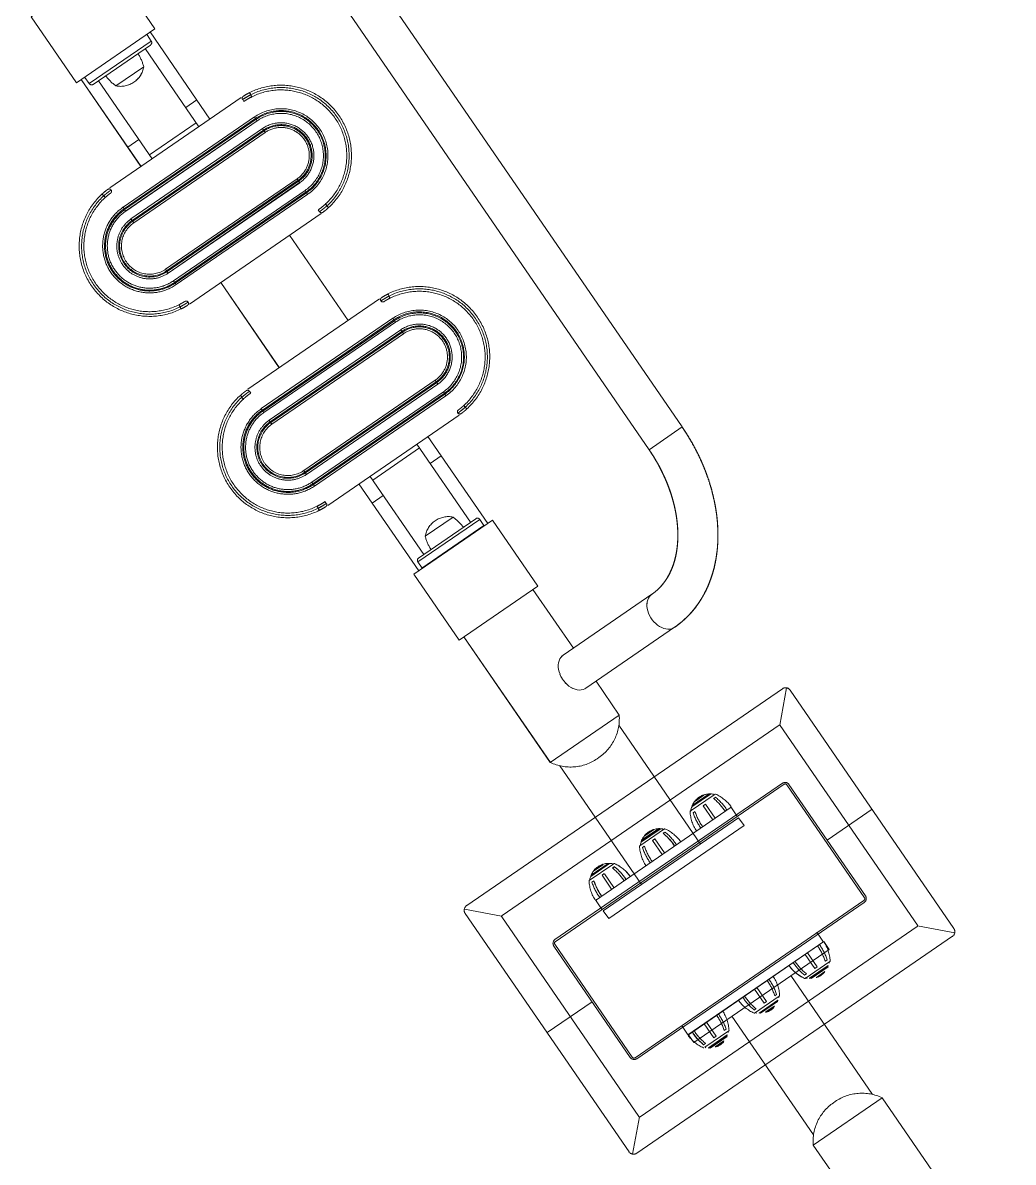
# Model space of a CAD drawing. Header units: millimetres. Extents: x -71377 to 516042, y -145869 to 441446.
# Drawn here: x 176709 to 177764, y 177969 to 179182 of the extents above; entities that cross this region are included whole.
import ezdxf

# ---------------------------------------------------------------- set-up
doc = ezdxf.new("R2010")
doc.units = ezdxf.units.MM
doc.header["$LTSCALE"] = 1000
doc.linetypes.add('IMPORT-DASHEDX2 _4_', pattern=[152.4, 101.6, -50.8])
for name, color, linetype, lineweight in [('05', 5, 'IMPORT-DASHEDX2 _4_', 5), ('06', 6, 'Continuous', 5), ('조경라인_dwg', 8, 'Continuous', 5)]:
    doc.layers.add(name, color=color, linetype=linetype, lineweight=lineweight)

# ---------------------------------------------------------------- blocks, each defined once
blk = doc.blocks.new('조경라인_dwg-6847807-지반층 배치도')
at = {"layer": '05'}
for p, q in [((176908.2, 179079.6), (176844.5, 179172.4)), ((176783.8, 179116.6), (176844.8, 179158.5)), ((176896.5, 179071.5), (176839.3, 179154.7)), ((176775, 179124.5), (176774.8, 179124.5)), ((176808.1, 179115), (176837.8, 179135.4)), ((176789.4, 179120.5), (176846.5, 179037.3)), ((176941.5, 179102.5), (176801.4, 179006.3)), ((176882.4, 179092), (176894.2, 179100.1)), ((176944.5, 179098.4), (176943.1, 179100.4)), ((176893.6, 179075.7), (176843.7, 179041.4)), ((176820.8, 179049.7), (176832.5, 179057.8)), ((176794.1, 178999), (176794.4, 178998.7)), ((176796.3, 178996.6), (176796.5, 178996.4)), ((176816.8, 178984), (176815.7, 178985.6)), ((176886.4, 178882.6), (177026.6, 178978.9)), ((177025.1, 178981), (177023.7, 178983)), ((177055.5, 178865.2), (176993.1, 178956)), ((176869.5, 178907.3), (176870.6, 178905.7)), ((177088.9, 178888.1), (176948.7, 178791.8)), ((176964.7, 178768.7), (176965.8, 178767)), ((177033.8, 178668.1), (177173.9, 178764.4)), ((177204.2, 178648.8), (177140.5, 178741.5)), ((177081.7, 178695), (177131.6, 178729.3)), ((177185.9, 178650.2), (177128.8, 178733.4)), ((177142.9, 178712.9), (177154.7, 178721)), ((177078.9, 178699.1), (177136, 178616)), ((177081.1, 178670.6), (177092.9, 178678.7)), ((177023.9, 178664.7), (177023.7, 178665.1)), ((177024.5, 178663.5), (177024.3, 178663.9)), ((177030.8, 178672.3), (177032.2, 178670.3)), ((177191.5, 178654), (177130.5, 178612.1)), ((177167.3, 178655.6), (177137.6, 178635.3)), ((177134.6, 178600.9), (177134.5, 178601)), ((177295.4, 178516), (177252.4, 178578.7)), ((177181.8, 178241.9), (177518.1, 178472.9)), ((177515.3, 178434.2), (177522.6, 178473.8)), ((177700.9, 178217.5), (177526.5, 178471.3)), ((177219.4, 178231.3), (177514.5, 178434)), ((177431, 178307.4), (177344, 178434)), ((177515.8, 178433.8), (177661.9, 178221.1)), ((177320.7, 178398.3), (177322.7, 178399.7)), ((177281, 178390.9), (177368, 178264.3)), ((177275.8, 178205.7), (177518.2, 178372.2)), ((177520.1, 178371.1), (177276.1, 178203.5)), ((177605.6, 178250.3), (177522.9, 178370.6)), ((177606.6, 178252.2), (177525.1, 178370.9)), ((177318.9, 178247.5), (177463.7, 178346.9)), ((177436.2, 178349.9), (177446.4, 178335)), ((177464, 178345.9), (177469.7, 178337.7)), ((177565.8, 178311.6), (177613.6, 178344.5)), ((177386.4, 178323.8), (177386.7, 178323.4)), ((177390.9, 178323.4), (177391.4, 178322.7)), ((177382.4, 178312.9), (177379.9, 178311.2)), ((177367.8, 178310.2), (177367.9, 178310)), ((177317.5, 178279.5), (177317.6, 178279.3)), ((177328.5, 178275.9), (177338.7, 178261.1)), ((177219, 178230.7), (177179.3, 178238)), ((177319.7, 178246.9), (177325.3, 178238.6)), ((177605, 178247.5), (177361.1, 178079.9)), ((177362.9, 178078.8), (177605.2, 178245.3)), ((177354.7, 177979.7), (177180.3, 178233.5)), ((177219.2, 178229.9), (177365.3, 178017.2)), ((177366.6, 178017), (177661.6, 178219.7)), ((177662.2, 178220.3), (177701.8, 178213)), ((177362.9, 177978.2), (177699.2, 178209.2)), ((177417.4, 178104.1), (177562.1, 178203.6)), ((177561.3, 178204.2), (177555.6, 178212.4)), ((177356.1, 178080.1), (177274.5, 178198.8)), ((177358.2, 178080.4), (177275.5, 178200.8)), ((177614.1, 178040.8), (177527.1, 178167.4)), ((177566.8, 178176.6), (177548.7, 178164.1)), ((177512, 178147.3), (177509.9, 178145.9)), ((177514.1, 178144), (177513.6, 178144.7)), ((177267.5, 178106.6), (177315.3, 178139.4)), ((177487.9, 178130.7), (177489.9, 178132.1)), ((177464.3, 178124.1), (177551.3, 177997.6)), ((177411.4, 178113.4), (177417.1, 178105.1)), ((177458.2, 178110.2), (177456.2, 178108.8)), ((177434.2, 178093.7), (177436.2, 178095.1)), ((177441, 178090.1), (177459.1, 178102.6)), ((177436.5, 178090.6), (177436, 178091.3)), ((177574.5, 178033.3), (177572.5, 178031.9)), ((177365.9, 178016.8), (177358.5, 177977.2))]:
    blk.add_line(p, q, dxfattribs=at)
at = {"layer": '05', "flags": 128}
for points in [[(176979.7, 179304.5), (177376.1, 178727.5), (177411.3, 178751.7), (177014.8, 179328.7), (176979.6, 179304.5), (177376, 178727.5), (177411.2, 178751.7)], [(176801.6, 179245.9), (176717.8, 179188.4), (176765.9, 179118.4), (176849.6, 179175.9), (176801.5, 179246), (176717.8, 179188.4)], [(176774.9, 179124.5), (176775.1, 179124), (176779.7, 179117.4), (176845.6, 179162.7), (176841.2, 179169.3), (176840.8, 179169.7)], [(176840.8, 179169.7), (176840.7, 179169.8), (176841.1, 179169.3)], [(176834.9, 179029.1), (176771, 179121.9), (176834.7, 179029.2)], [(176951.7, 179105.5), (176951.5, 179106), (176951.3, 179106.4), (176951.1, 179106.8), (176950.9, 179107.1), (176950.8, 179107.4), (176950.7, 179107.6), (176950.5, 179107.8), (176950.5, 179107.8), (176950.5, 179107.6), (176950.7, 179107.4), (176950.8, 179107.2)], [(176951, 179106.8), (176951.2, 179106.4), (176951.4, 179106), (176951.6, 179105.6), (176953, 179103.5)], [(176956.9, 179080.2), (176955.7, 179081.9), (176815.6, 178985.7), (176816.7, 178984), (176956.8, 179080.3), (176955.7, 179081.9)], [(176957.5, 179079.4), (176958.6, 179077.8), (176818.5, 178981.5)], [(176965.4, 179067.9), (176964.2, 179069.6), (176965.3, 179067.9), (176825.2, 178971.7), (176824.1, 178973.3), (176964.3, 179069.5)], [(176862.1, 178918), (177002.1, 179014.4), (177001, 179016), (176860.9, 178919.7), (176862, 178918.1)], [(177002.2, 179014.3), (177001.1, 179016), (176861, 178919.7)], [(176863.8, 178915.6), (177003.9, 179011.8), (177002.8, 179013.5)], [(176793.3, 178999.8), (176793.3, 178999.8), (176793.4, 178999.7), (176793.4, 178999.8), (176793.5, 178999.7), (176793.6, 178999.5), (176793.8, 178999.3), (176794, 178999), (176794.3, 178998.7), (176794.6, 178998.4), (176795, 178998), (176794.7, 178998.3)], [(176795, 178998), (176795.3, 178997.6), (176795.6, 178997.3), (176795.9, 178997), (176796.2, 178996.7), (176796.4, 178996.5), (176796.5, 178996.3), (176796.6, 178996.2), (176796.7, 178996.1), (176796.7, 178996.1)], [(177011.3, 179001.1), (177012.3, 178999.5), (177011.2, 179001.2), (176871.1, 178904.9), (176872.2, 178903.3), (177012.4, 178999.5)], [(177034.1, 178985.9), (177033.8, 178986.2), (177033.5, 178986.5), (177033.2, 178986.8), (177032.9, 178987.2), (177031.5, 178989.3), (177033, 178987.2)], [(177033.6, 178986.4), (177033.9, 178986.1), (177034.2, 178985.8), (177034.4, 178985.6), (177034.6, 178985.4), (177034.7, 178985.3), (177034.6, 178985.4), (177034.5, 178985.5), (177034.3, 178985.7)], [(176982.2, 178814.7), (176919.7, 178905.6), (176982.1, 178814.7)], [(177098.1, 178892.9), (177098, 178893.1), (177097.9, 178893.3), (177097.8, 178893.3), (177097.8, 178893.3), (177097.9, 178893.2), (177098, 178893), (177098.1, 178892.7), (177098.3, 178892.3), (177098.5, 178892), (177098.8, 178891.5)], [(176875.4, 178881.5), (176875.3, 178881.7), (176875.2, 178881.8), (176875.4, 178881.6), (176875.5, 178881.4), (176875.5, 178881.2), (176875.7, 178880.9), (176875.9, 178880.5), (176876.1, 178880.1), (176876.3, 178879.6), (176876.5, 178879.2), (176876.7, 178878.8), (176876.9, 178878.4), (176877.1, 178878), (176877.2, 178877.8), (176877.3, 178877.6), (176877.4, 178877.4), (176877.4, 178877.4), (176877.5, 178877.4), (176877.4, 178877.5), (176877.3, 178877.7)], [(177098.7, 178891.5), (177098.9, 178891.1), (177099.2, 178890.6), (177099.4, 178890.2), (177099.6, 178889.8), (177099.8, 178889.5), (177099.9, 178889.2), (177100, 178889), (177100.1, 178888.9), (177100.1, 178888.8)], [(177099.7, 178889.5), (177099.8, 178889.2), (177099.9, 178889), (177100, 178888.9)], [(176877.2, 178878), (176877, 178878.3), (176876.8, 178878.7), (176876.6, 178879.1), (176876.4, 178879.6), (176876.2, 178880), (176876, 178880.4), (176875.8, 178880.8)], [(176964, 178769.6), (176962.9, 178771.2), (177103, 178867.5), (177104.3, 178865.8), (176964.1, 178769.5), (177104.1, 178865.8)], [(177104.8, 178864.9), (176964.6, 178768.7), (176965.7, 178767.1), (177105.8, 178863.3), (177104.7, 178865)], [(177112.7, 178853.4), (176972.5, 178757.2), (176971.4, 178758.8), (177111.5, 178855.1), (177114.4, 178850.9)], [(177009.3, 178703.6), (177008.2, 178705.3), (177148.3, 178801.5), (177149.4, 178799.9), (177009.4, 178703.6)], [(176942.4, 178783.5), (176943.7, 178781.4), (176942.3, 178783.5), (176942, 178783.9), (176941.7, 178784.2), (176941.4, 178784.5), (176941.1, 178784.8), (176940.9, 178785.1), (176940.7, 178785.2), (176940.6, 178785.3), (176940.8, 178785.3), (176941, 178785), (176941.2, 178784.8)], [(176951.7, 178787.6), (176950.2, 178789.7), (176951.6, 178787.7)], [(177157.9, 178787.5), (177017.8, 178691.3), (177016.7, 178692.9), (177156.9, 178789.1), (177159.6, 178785), (177019.6, 178688.7), (177018.4, 178690.4), (177158.6, 178786.6)], [(177179.7, 178773.4), (177179.3, 178773.8), (177179, 178774), (177178.8, 178774.3), (177178.7, 178774.4), (177178.6, 178774.5), (177178.5, 178774.6), (177178.6, 178774.5)], [(177179.4, 178773.7), (177179.1, 178774), (177178.9, 178774.2)], [(177180.6, 178772.4), (177180.2, 178772.7), (177179.9, 178773.1), (177179.6, 178773.4), (177180, 178773)], [(177181.4, 178771.4), (177181.6, 178771.2), (177181.9, 178770.9), (177181.9, 178770.9), (177182, 178770.9), (177181.9, 178771), (177181.7, 178771.1), (177181.5, 178771.4), (177181.2, 178771.7), (177180.9, 178772), (177180.7, 178772.3)], [(177130.8, 178598.3), (177067, 178691.1), (177130.7, 178598.4)], [(177024.7, 178663.2), (177024.8, 178663), (177024.8, 178662.9), (177024.7, 178662.9), (177024.7, 178663), (177024.7, 178663.1), (177024.6, 178663.3), (177024.4, 178663.6), (177024.2, 178663.9), (177024, 178664.3), (177023.8, 178664.7), (177023.6, 178665.2), (177022.2, 178667.2)], [(177200.5, 178646.2), (177200.2, 178646.7), (177195.6, 178653.3), (177129.6, 178608), (177134.2, 178601.4)], [(177200.1, 178646.7), (177134.1, 178601.4), (177134.6, 178600.9)], [(177284.7, 178508.6), (177379, 178573.5), (177377.9, 178572.6), (177376.5, 178571.2), (177375.5, 178569.5)], [(177374.1, 178565.5), (177373.8, 178563.2), (177373.8, 178560.8), (177374.1, 178558.4), (177374.6, 178555.9), (177375.5, 178553.4), (177376.6, 178550.9), (177378, 178548.5)], [(177378, 178572.6), (177376.6, 178571.1), (177375.6, 178569.5), (177374.7, 178567.5), (177374.2, 178565.4), (177373.9, 178563.2)], [(177377.9, 178548.5), (177379.5, 178546.3), (177381.3, 178544.1), (177383.2, 178542.2)], [(177383.1, 178542.3), (177385.1, 178540.6), (177387.3, 178539.2), (177389.6, 178538), (177391.8, 178537.1)], [(177389.5, 178538), (177391.7, 178537.2), (177393.9, 178536.6), (177396.1, 178536.4), (177398.1, 178536.5), (177400.2, 178536.8), (177402, 178537.6), (177403.2, 178538.3), (177308.8, 178473.5), (177307.5, 178472.7)], [(177270.9, 178394.4), (177178.8, 178528.3), (177270.8, 178394.4), (177344.2, 178444.9), (177319.6, 178480.8)], [(177283.6, 178507.7), (177284.6, 178508.7), (177283.4, 178507.8), (177282.1, 178506.3), (177281.1, 178504.6), (177280.3, 178502.7)], [(177281, 178504.6), (177280.2, 178502.7), (177279.6, 178500.6), (177279.4, 178498.4), (177279.4, 178496), (177279.7, 178493.5), (177280.2, 178491), (177281.2, 178488.5)], [(177281.1, 178488.5), (177282.2, 178486), (177283.5, 178483.7), (177285, 178481.4)], [(177282.3, 178486), (177283.6, 178483.6), (177285.1, 178481.4), (177286.9, 178479.3), (177288.8, 178477.4)], [(177286.8, 178479.3), (177288.7, 178477.4), (177290.7, 178475.7), (177292.9, 178474.3), (177295.1, 178473.1), (177297.4, 178472.3), (177299.5, 178471.8), (177301.6, 178471.5), (177303.7, 178471.6), (177305.7, 178472), (177307.6, 178472.7), (177308.9, 178473.4)], [(177292.8, 178474.3), (177295, 178473.2), (177297.3, 178472.3)], [(177446.5, 178360.6), (177445.5, 178360), (177420, 178342.5), (177420.8, 178343.1), (177420.1, 178342.4)], [(177421.6, 178347.2), (177421.7, 178347), (177441.5, 178360.5), (177441.5, 178360.6), (177441.4, 178360.8)], [(177422.4, 178347.9), (177440.4, 178360.5), (177440.1, 178360.9), (177422.1, 178348.4), (177422.4, 178348)], [(177434.4, 178359.5), (177434.2, 178359.7), (177434.5, 178359.4), (177425.4, 178353.2), (177425.2, 178353.5), (177425.3, 178353.3)], [(177425.8, 178354.4), (177433.2, 178359.4), (177433.4, 178359.1)], [(177445.2, 178359.7), (177444.6, 178360.5), (177445.1, 178359.8)], [(177426.1, 178354), (177425.8, 178354.3), (177426, 178354)], [(177433.7, 178348.2), (177436.1, 178349.9), (177433.6, 178348.2), (177443.9, 178333.3)], [(177445, 178355.9), (177446.9, 178357.3), (177444.9, 178355.9)], [(177420.8, 178344), (177421.2, 178343.3), (177420.7, 178344.1)], [(177425, 178342.2), (177422.9, 178340.8), (177424.9, 178342.2)], [(177367.5, 178306.3), (177366.1, 178305.5), (177392.5, 178323.6), (177391.7, 178323.1)], [(177368.1, 178311.5), (177386.3, 178323.9), (177386.6, 178323.5), (177368.5, 178311), (177368.1, 178311.4), (177368.4, 178311)], [(177387.6, 178323.8), (177387.7, 178323.6), (177387.8, 178323.5), (177368.1, 178309.9)], [(177380.5, 178322.5), (177380.4, 178322.7), (177380.7, 178322.5), (177371.6, 178316.2), (177371.3, 178316.5), (177371.5, 178316.3)], [(177372, 178317.3), (177372.2, 178317), (177379.6, 178322.1), (177379.4, 178322.4), (177379.7, 178322.1)], [(177392.5, 178298.1), (177382.3, 178312.9), (177379.8, 178311.2), (177390, 178296.4)], [(177391.1, 178318.9), (177393, 178320.3), (177391, 178319)], [(177367, 178307), (177367.4, 178306.4), (177366.9, 178307.1)], [(177371.1, 178305.2), (177369, 178303.8), (177371, 178305.2)], [(177312.3, 178268.5), (177337.4, 178285.8), (177337.1, 178286.5), (177337.4, 178285.8), (177338.7, 178286.6), (177337.9, 178286.1)], [(177314.1, 178273.2), (177314.2, 178273), (177334, 178286.6), (177333.9, 178286.6), (177333.7, 178286.8)], [(177314.4, 178274.4), (177332.4, 178286.9), (177332.7, 178286.5), (177314.6, 178274), (177314.3, 178274.4), (177314.7, 178274)], [(177317.8, 178279.2), (177326.8, 178285.5), (177326.6, 178285.7), (177326.7, 178285.5)], [(177325.5, 178285.5), (177318.2, 178280.3), (177318.4, 178280), (177318.3, 178280.3)], [(177325.9, 178285.1), (177325.6, 178285.4), (177325.8, 178285.1)], [(177336.2, 178259.4), (177326, 178274.3), (177328.4, 178276), (177326.1, 178274.2)], [(177337.3, 178281.9), (177339.2, 178283.4), (177337.2, 178282)], [(177313.7, 178269.3), (177313.1, 178270.1), (177313.5, 178269.4)], [(177317.3, 178268.2), (177315.2, 178266.9), (177317.2, 178268.2)], [(177567.9, 178195.3), (177423.6, 178096.2), (177567.8, 178195.3), (177562.1, 178203.6), (177418, 178104.4), (177423.6, 178096.2)], [(177544.8, 178191.7), (177555, 178176.8), (177552.5, 178175.1), (177542.3, 178190)], [(177568.8, 178182.5), (177542.3, 178164.4), (177543.5, 178165.3), (177544, 178164.6), (177543.6, 178165.2)], [(177567, 178178), (177567, 178177.9), (177566.9, 178178.1), (177547.1, 178164.6), (177547.3, 178164.3)], [(177548.4, 178164.5), (177548.5, 178164.2), (177548.3, 178164.6), (177566.7, 178176.6), (177566.5, 178177)], [(177563.9, 178182.8), (177565.8, 178184.2), (177563.8, 178182.8)], [(177567.5, 178181.7), (177567.9, 178181), (177567.4, 178181.7)], [(177543.9, 178169.1), (177541.8, 178167.7), (177543.8, 178169.1)], [(177563.4, 178171.7), (177563.5, 178171.6), (177563.3, 178171.8), (177554.4, 178165.5), (177554.4, 178165.4), (177554.3, 178165.6)], [(177562.9, 178170.7), (177562.6, 178171.1), (177562.8, 178170.8), (177555.4, 178165.7), (177555.2, 178166)], [(177491, 178154.7), (177501.2, 178139.8), (177498.7, 178138.1), (177488.5, 178153)], [(177514.8, 178145.6), (177488.4, 178127.5), (177489.8, 178128.3)], [(177493.4, 178127.3), (177493.3, 178127.5), (177513.1, 178141.1), (177513.2, 178140.9), (177513.1, 178141.1)], [(177512.9, 178139.6), (177494.7, 178127.2), (177494.4, 178127.6), (177512.7, 178140), (177512.8, 178139.7), (177512.6, 178140.1)], [(177500.5, 178128.5), (177500.6, 178128.4), (177500.4, 178128.6), (177509.5, 178134.8), (177509.6, 178134.6), (177509.6, 178134.8)], [(177508.8, 178134.1), (177509, 178133.8), (177501.6, 178128.7), (177501.4, 178129)], [(177434.8, 178116), (177445, 178101.1), (177447.4, 178102.8), (177437.3, 178117.7)], [(177490.3, 178127.5), (177489.7, 178128.3), (177490.2, 178127.6)], [(177435.4, 178091.1), (177461, 178108.6), (177459.8, 178107.8), (177460.2, 178107), (177459.9, 178107.7)], [(177459.3, 178104.1), (177459.4, 178103.9), (177459.2, 178104.1), (177439.4, 178090.6), (177439.6, 178090.3), (177439.4, 178090.5)], [(177440.7, 178090.6), (177440.9, 178090.2), (177440.6, 178090.6), (177458.8, 178103), (177459, 178102.7), (177458.7, 178103.1)], [(177446.7, 178091.5), (177446.7, 178091.4), (177446.6, 178091.6), (177455.8, 178097.8), (177455.8, 178097.6), (177455.7, 178097.8)], [(177455.2, 178096.7), (177447.7, 178091.7), (177447.5, 178092), (177447.8, 178091.7)], [(177455.1, 178097), (177455.1, 178096.8), (177454.9, 178097.1)], [(177716.4, 177903.3), (177624.3, 178037.2), (177550.8, 177986.8), (177575.6, 177950.8), (177551, 177986.7)]]:
    blk.add_lwpolyline(points, dxfattribs=at)
for points in [[(176817.3, 178983.2), (176957.4, 179079.5), (176958.5, 179077.8), (176818.4, 178981.6)], [(176825.9, 178970.8), (176966, 179067.1), (176967.1, 179065.4), (176827, 178969.1)], [(176862.6, 178917.3), (177002.7, 179013.5), (177003.8, 179011.9), (176863.7, 178915.6)], [(177009.6, 179003.6), (177010.6, 179002), (176870.5, 178905.7), (176869.4, 178907.4)], [(176974.2, 178754.7), (176973.1, 178756.4), (177113.2, 178852.6), (177114.3, 178851)], [(177011, 178701.2), (177009.9, 178702.8), (177150, 178799.1), (177151.1, 178797.4)], [(177209.3, 178652.3), (177125.6, 178594.8), (177173.7, 178524.8), (177257.5, 178582.2)], [(177477.3, 178327.1), (177333.1, 178228.1), (177327.3, 178236.3), (177471.5, 178335.4)]]:
    blk.add_lwpolyline(points, close=True, dxfattribs=at)
at = {"layer": '05'}
for centre, radius, start, end in [((176843.2, 179161), 3, 304.4873, 34.4873), ((176789.2, 179123), 50, 14.4244, 32.0199), ((176837, 179155.8), 50, 216.9546, 234.5501), ((176813, 179139.5), 25, 258.4328, 350.5417), ((176813.1, 179139.5), 25, 258.4328, 350.5417), ((176782.2, 179119.1), 3, 214.4873, 304.4873), ((176984, 179040.7), 75, 312.4154, 116.5591), ((176984, 179040.7), 72.5, 312.4154, 116.5591), ((176945.1, 179101.8), 2.5, 122.5111, 214.4873), ((176984, 179040.7), 70, 312.7005, 116.274), ((176984, 179040.7), 50, 304.4873, 124.4873), ((176984, 179040.7), 48, 304.4873, 124.4873), ((176984.1, 179040.7), 47, 304.4873, 124.4873), ((176984.1, 179040.7), 45, 304.4873, 124.4873), ((176984, 179040.7), 35, 304.4873, 124.4873), ((176984.1, 179040.7), 33, 304.4873, 124.4873), ((176984, 179040.7), 32, 304.4873, 124.4873), ((176984.1, 179040.7), 30, 304.4873, 124.4873), ((176800.9, 179002.7), 2.5, 306.4634, 126.4633), ((176843.9, 178944.5), 75, 132.4154, 296.5591), ((176844, 178944.4), 72.5, 132.4154, 296.5591), ((176843.9, 178944.5), 70, 132.4154, 296.5591), ((176843.9, 178944.5), 50, 124.4873, 304.4873), ((176843.9, 178944.5), 48, 124.4873, 304.4873), ((176844, 178944.4), 47, 124.4873, 304.4873), ((176843.9, 178944.5), 45, 124.4873, 304.4873), ((177027.2, 178982.4), 2.5, 214.4873, 306.4634), ((176844, 178944.4), 35, 124.4873, 304.4873), ((176844, 178944.4), 33, 124.4873, 304.4873), ((176844, 178944.4), 32, 124.4873, 304.4873), ((176844, 178944.4), 30, 124.4873, 304.4873), ((177131.3, 178826.3), 75, 312.4154, 116.5591), ((177131.3, 178826.3), 72.5, 312.4154, 116.5591), ((177131.4, 178826.2), 70, 312.4154, 116.5591), ((176882.9, 178883.3), 2.5, 302.5111, 122.5111), ((177092.5, 178887.3), 2.5, 122.5111, 302.5111), ((177131.4, 178826.2), 50, 304.4873, 124.4873), ((177131.3, 178826.3), 48, 304.4873, 124.4873), ((177131.4, 178826.2), 47, 304.4873, 124.4873), ((177131.4, 178826.2), 45, 304.4873, 124.4873), ((177131.3, 178826.3), 35, 304.4873, 124.4873), ((177131.3, 178826.3), 33, 304.4873, 124.4873), ((177131.3, 178826.3), 32, 304.4873, 124.4873), ((177131.3, 178826.3), 30, 304.4873, 124.4873), ((176991.2, 178730), 75, 132.4154, 296.5591), ((176948.2, 178788.3), 2.5, 34.4873, 126.4634), ((176991.2, 178730), 72.5, 132.4154, 296.5591), ((176991.3, 178730), 70, 132.7005, 296.274), ((176991.3, 178730), 50, 124.4873, 304.4873), ((176991.2, 178730), 48, 124.4873, 304.4873), ((176991.3, 178730), 47, 124.4873, 304.4873), ((176991.2, 178730), 45, 124.4873, 304.4873), ((177174.4, 178768), 2.5, 126.4634, 306.4634), ((177174.5, 178767.9), 2.5, 126.4634, 306.4634), ((176991.2, 178730), 35, 124.4873, 304.4873), ((176991.2, 178730), 33, 124.4873, 304.4873), ((176991.2, 178730), 32, 124.4873, 304.4873), ((176991.3, 178730), 30, 124.4873, 304.4873), ((177030.2, 178668.9), 2.5, 302.5111, 34.4873), ((177162.3, 178631.2), 25, 78.4328, 170.5417), ((177138.3, 178614.9), 50, 36.9546, 54.5501), ((177193.1, 178651.6), 3, 34.4873, 124.4873), ((177186, 178647.8), 50, 194.4244, 212.0199), ((177132.2, 178609.7), 3, 124.4873, 214.4873), ((177521.4, 178468), 6, 34.4873, 124.4873), ((177521.5, 178467.9), 6, 34.4873, 124.4873), ((177294.4, 178441), 50, 304.4873, 4.5076), ((177515, 178433.2), 1, 34.4873, 124.4873), ((177292.5, 178439.5), 50, 244.4669, 304.4873), ((177521, 178368.1), 5, 34.4873, 124.4873), ((177521.1, 178369.5), 2, 34.4873, 124.4873), ((177521.2, 178369.5), 2, 34.4873, 124.4873), ((177440.9, 178340.4), 20.5, 79.8798, 171.8873), ((177433.2, 178359.3), 0.1, 34.4873, 112.0444), ((177433.5, 178359.2), 0.1, 214.4873, 41.0705), ((177434.4, 178359.7), 0.1, 108.5711, 214.4873), ((177440.1, 178360.8), 0.1, 34.4873, 92.2268), ((177440.5, 178360.5), 0.1, 214.4873, 271.0058), ((177440.6, 178360.5), 0.1, 214.4873, 271.0058), ((177441.5, 178360.8), 0.1, 88.1503, 214.4873), ((177441.4, 178360.5), 0.1, 268.2289, 34.4873), ((177441.6, 178360.8), 0.1, 88.1503, 214.4873), ((177441.6, 178360.5), 0.1, 268.2289, 34.4873), ((177444.4, 178360.3), 0.3, 34.4873, 79.8798), ((177446.6, 178360.2), 0.5, 65.9461, 124.4873), ((177430.2, 178323.1), 41.1, 35.5378, 66.0523), ((177421.5, 178347.1), 0.1, 34.4873, 160.8242), ((177421.8, 178347), 0.1, 214.4873, 340.7456), ((177440.9, 178340.4), 20, 157.9687, 160.7456), ((177422.2, 178348.4), 0.1, 156.7477, 214.4873), ((177422.2, 178347.9), 0.1, 337.9687, 34.4873), ((177425.2, 178353.4), 0.1, 34.4873, 140.4034), ((177425.4, 178353.3), 0.1, 214.4873, 320.0551), ((177425.5, 178353.3), 0.1, 214.4872, 320.0551), ((177440.9, 178340.4), 20, 137.703, 140.0551), ((177425.9, 178354.3), 0.1, 136.9301, 214.4873), ((177426, 178353.9), 0.1, 317.703, 34.4873), ((177405.3, 178307.7), 62.4, 33.898, 50.6351), ((177410.5, 178312.5), 57.7, 32.8876, 50.974), ((177420.3, 178342.1), 0.5, 124.4873, 183.0284), ((177460.8, 178344.1), 41.1, 182.9222, 213.4367), ((177421, 178344.2), 0.3, 169.0947, 214.4873), ((177477.9, 178358.6), 57.7, 198.0005, 216.0869), ((177484.2, 178361.8), 62.4, 198.3394, 215.0765), ((177463.1, 178345.4), 1, 34.4873, 124.4873), ((177468.7, 178337.2), 1, 304.4873, 34.4873), ((177387.1, 178303.4), 20.5, 79.8798, 171.8873), ((177380.5, 178322.8), 0.1, 108.5711, 214.4873), ((177380.6, 178322.7), 0.1, 108.5711, 214.4873), ((177386.3, 178323.8), 0.1, 34.4873, 92.2268), ((177386.6, 178323.5), 0.1, 214.4873, 271.0058), ((177387, 178303.4), 20, 88.2289, 91.0058), ((177386.7, 178323.5), 0.1, 214.4873, 271.0058), ((177387.6, 178323.5), 0.1, 268.2289, 34.4873), ((177387.8, 178323.8), 0.1, 88.1503, 214.4873), ((177387.7, 178323.5), 0.1, 268.2289, 34.4873), ((177390.5, 178323.3), 0.3, 34.4873, 79.8798), ((177392.8, 178323.2), 0.5, 65.9461, 124.4873), ((177376.3, 178286.1), 41.1, 35.5378, 66.0523), ((177368.3, 178311.4), 0.1, 156.7477, 214.4873), ((177387.1, 178303.4), 20, 157.9687, 160.7456), ((177368.3, 178311), 0.1, 337.9687, 34.4873), ((177371.4, 178316.4), 0.1, 34.4873, 140.4034), ((177371.6, 178316.3), 0.1, 214.4873, 320.0551), ((177372.2, 178317.3), 0.1, 136.9301, 214.4873), ((177372.2, 178316.9), 0.1, 317.703, 34.4873), ((177379.4, 178322.3), 0.1, 34.4873, 112.0444), ((177379.8, 178322.1), 0.1, 214.4873, 41.0705), ((177380.6, 178322.4), 0.1, 288.9194, 34.4873), ((177351.4, 178270.7), 62.4, 33.898, 50.6351), ((177351.5, 178270.7), 62.4, 33.898, 50.6351), ((177356.8, 178275.4), 57.7, 32.8876, 50.974), ((177366.4, 178305.1), 0.5, 124.4873, 183.0284), ((177407, 178307.2), 41.1, 182.9222, 213.4367), ((177366.5, 178305), 0.5, 124.4873, 183.0284), ((177367.2, 178307.2), 0.3, 169.0947, 214.4873), ((177367.8, 178310.1), 0.1, 34.4873, 160.8242), ((177368.1, 178310), 0.1, 214.4873, 340.7456), ((177423.9, 178321.7), 57.7, 198.0005, 216.0869), ((177430.4, 178324.8), 62.4, 198.3394, 215.0765), ((177333.2, 178266.4), 20.5, 79.8798, 171.8873), ((177332.4, 178286.8), 0.1, 34.4873, 92.2268), ((177333.2, 178266.4), 20, 88.2289, 91.0058), ((177332.9, 178286.5), 0.1, 214.4873, 271.0058), ((177333.8, 178286.8), 0.1, 88.1503, 214.4873), ((177333.9, 178286.5), 0.1, 268.2289, 34.4873), ((177336.8, 178286.3), 0.3, 34.4873, 79.8798), ((177339, 178286.2), 0.5, 65.9461, 124.4873), ((177322.5, 178249.1), 41.1, 35.5378, 66.0523), ((177322.6, 178249.1), 41.1, 35.5378, 66.0523), ((177314.4, 178274.5), 0.1, 156.7477, 214.4873), ((177317.4, 178279.5), 0.1, 34.4873, 140.4034), ((177317.5, 178279.4), 0.1, 34.4873, 140.4034), ((177317.8, 178279.3), 0.1, 214.4873, 320.0551), ((177318.3, 178280.3), 0.1, 136.9301, 214.4873), ((177318.3, 178280), 0.1, 317.703, 34.4873), ((177325.5, 178285.4), 0.1, 34.4873, 112.0444), ((177325.6, 178285.3), 0.1, 34.4873, 112.0444), ((177326, 178285.1), 0.1, 214.4873, 291.2715), ((177326.7, 178285.8), 0.1, 108.5711, 214.4873), ((177326.6, 178285.5), 0.1, 288.9194, 34.4873), ((177297.6, 178233.7), 62.4, 33.898, 50.6351), ((177302.9, 178238.5), 57.7, 32.8876, 50.974), ((177303, 178238.5), 57.7, 32.8876, 50.974), ((177312.6, 178268.1), 0.5, 124.4873, 183.0284), ((177353.2, 178270.1), 41.1, 182.9222, 213.4367), ((177313.4, 178270.2), 0.3, 169.0947, 214.4873), ((177313.9, 178273.1), 0.1, 34.4873, 160.8242), ((177314.3, 178273), 0.1, 214.4873, 340.7456), ((177333.3, 178266.4), 20, 157.9687, 160.7456), ((177314.5, 178274), 0.1, 337.9687, 34.4873), ((177370.1, 178284.7), 57.7, 198.0005, 216.0869), ((177376.5, 178287.9), 62.4, 198.3394, 215.0765), ((177376.6, 178287.8), 62.4, 198.3394, 215.0765), ((177603.9, 178249.1), 2, 304.4873, 34.4873), ((177602.4, 178249.4), 5, 304.4873, 34.4873), ((177602.5, 178249.4), 5, 304.4873, 34.4873), ((177185.1, 178237), 6, 124.4873, 214.4873), ((177320.5, 178247.5), 1, 124.4873, 214.4873), ((177320.6, 178247.4), 1, 124.4873, 214.4873), ((177326.2, 178239.2), 1, 214.4873, 304.4873), ((177219.9, 178230.5), 1, 124.4873, 214.4873), ((177220, 178230.5), 1, 124.4873, 214.4873), ((177661.2, 178220.5), 1, 304.4873, 34.4873), ((177695.9, 178214.1), 6, 304.4873, 34.4873), ((177278.7, 178201.6), 5, 124.4873, 214.4873), ((177277.3, 178201.9), 2, 124.4873, 214.4873), ((177554.8, 178211.9), 1, 34.4873, 124.4873), ((177560.5, 178203.6), 1, 304.4873, 34.4873), ((177560.6, 178203.6), 1, 304.4873, 34.4873), ((177527.9, 178180.9), 41.1, 2.9222, 33.4367), ((177504.5, 178163.2), 62.4, 18.3394, 35.0765), ((177511, 178166.3), 57.7, 18.0005, 36.0869), ((177558.5, 178202), 41.1, 215.5378, 246.0523), ((177558.6, 178201.9), 41.1, 215.5378, 246.0523), ((177578.2, 178212.5), 57.7, 212.8876, 230.974), ((177583.4, 178217.4), 62.4, 213.898, 230.6351), ((177566.5, 178177.1), 0.1, 157.9687, 214.4873), ((177566.6, 178177.1), 0.1, 157.9687, 214.4873), ((177566.8, 178178), 0.1, 34.4873, 160.7456), ((177567.1, 178177.9), 0.1, 214.4873, 340.8242), ((177567.7, 178180.8), 0.3, 349.0947, 34.4873), ((177568.5, 178182.9), 0.5, 304.4873, 3.0284), ((177474.1, 178143.9), 41.1, 2.9222, 33.4367), ((177554.4, 178165.6), 0.1, 108.9194, 214.4873), ((177554.4, 178165.2), 0.1, 288.5711, 34.4873), ((177555.2, 178165.9), 0.1, 34.4873, 111.2715), ((177555.5, 178165.7), 0.1, 214.4873, 292.0444), ((177547.8, 178184.7), 20.5, 292.0444, 316.9301), ((177555.6, 178165.7), 0.1, 214.4873, 292.0444), ((177547.9, 178184.6), 20, 317.703, 320.0551), ((177562.8, 178171.1), 0.1, 137.703, 214.4873), ((177562.8, 178170.7), 0.1, 316.9301, 34.4873), ((177563.2, 178171.7), 0.1, 34.4873, 140.0551), ((177563.7, 178171.6), 0.1, 214.4873, 320.4034), ((177566.6, 178176.6), 0.1, 336.7477, 34.4873), ((177450.8, 178126.2), 62.4, 18.3394, 35.0765), ((177457.1, 178129.4), 57.7, 18.0005, 36.0869), ((177542, 178164.9), 0.5, 245.9461, 304.4873), ((177544.4, 178164.7), 0.3, 214.4873, 259.8798), ((177547.2, 178164.5), 0.1, 88.2289, 214.4873), ((177547.3, 178164.5), 0.1, 88.2289, 214.4873), ((177547.9, 178184.6), 20, 268.2289, 271.0058), ((177547.3, 178164.2), 0.1, 268.1503, 34.4873), ((177548.2, 178164.5), 0.1, 34.4873, 91.0058), ((177548.3, 178164.5), 0.1, 34.4873, 91.0058), ((177548.7, 178164.2), 0.1, 214.4873, 272.2268), ((177504.6, 178165), 41.1, 215.5378, 246.0523), ((177524.4, 178175.6), 57.7, 212.8876, 230.974), ((177529.6, 178180.3), 62.4, 213.898, 230.6351), ((177513.1, 178141), 0.1, 34.4873, 160.7456), ((177513.4, 178140.9), 0.1, 214.4873, 340.8242), ((177513.9, 178143.8), 0.3, 349.0947, 34.4873), ((177514.5, 178146), 0.5, 304.4873, 3.0284), ((177420.2, 178106.9), 41.1, 2.9222, 33.4367), ((177494, 178147.7), 20, 288.9194, 291.2715), ((177501.4, 178128.9), 0.1, 34.4873, 229.1831), ((177501.6, 178128.7), 0.1, 214.4873, 292.0444), ((177494.1, 178147.6), 20.5, 292.0444, 316.9301), ((177494, 178147.7), 20, 317.703, 320.0551), ((177509, 178134.1), 0.1, 137.703, 214.4873), ((177508.9, 178133.7), 0.1, 316.9301, 34.4873), ((177509.4, 178134.8), 0.1, 34.4873, 140.0551), ((177509.5, 178134.7), 0.1, 34.4873, 140.0551), ((177509.7, 178134.7), 0.1, 214.4873, 320.4034), ((177512.7, 178140.1), 0.1, 157.9687, 214.4873), ((177512.8, 178139.6), 0.1, 336.7477, 34.4873), ((177397, 178089.2), 62.4, 18.3394, 35.0765), ((177403.3, 178092.4), 57.7, 18.0005, 36.0869), ((177488.2, 178127.9), 0.5, 245.9461, 304.4873), ((177490.4, 178127.8), 0.3, 214.4873, 259.8798), ((177490.5, 178127.7), 0.3, 214.4873, 259.8798), ((177493.3, 178127.3), 0.1, 268.1503, 34.4873), ((177493.5, 178127.5), 0.1, 88.2289, 214.4872), ((177494.4, 178127.5), 0.1, 34.4873, 91.0058), ((177494.8, 178127.3), 0.1, 214.4873, 272.2268), ((177500.5, 178128.3), 0.1, 288.5711, 34.4873), ((177500.6, 178128.3), 0.1, 288.5711, 34.4873), ((177412.3, 178113.9), 1, 124.4873, 214.4873), ((177417.9, 178105.7), 1, 214.4873, 304.4873), ((177470.4, 178138.6), 57.7, 212.8876, 230.974), ((177470.6, 178138.6), 57.7, 212.8876, 230.974), ((177475.8, 178143.4), 62.4, 213.898, 230.6351), ((177460.1, 178106.8), 0.3, 349.0947, 34.4873), ((177460.7, 178109), 0.5, 304.4873, 3.0284), ((177450.8, 178128), 41.1, 215.5378, 246.0523), ((177440.3, 178110.6), 20.5, 292.0444, 316.9301), ((177440.1, 178110.7), 20, 317.703, 320.0551), ((177455.1, 178097.1), 0.1, 137.703, 214.4873), ((177455.2, 178096.7), 0.1, 316.9301, 34.4873), ((177455.7, 178097.7), 0.1, 34.4873, 140.0551), ((177456, 178097.6), 0.1, 214.4873, 320.4034), ((177458.8, 178103.1), 0.1, 157.9687, 214.4873), ((177459.1, 178104.1), 0.1, 34.4873, 160.7456), ((177459, 178102.6), 0.1, 336.7477, 34.4873), ((177459.4, 178104), 0.1, 214.4873, 340.8242), ((177459.5, 178103.9), 0.1, 214.4873, 340.8242), ((177360.1, 178083), 5, 214.4873, 304.4873), ((177359.9, 178081.5), 2, 214.4873, 304.4873), ((177434.3, 178090.9), 0.5, 245.9461, 304.4873), ((177436.7, 178090.7), 0.3, 214.4873, 259.8798), ((177439.5, 178090.3), 0.1, 268.1503, 34.4873), ((177440.3, 178110.6), 20, 268.2289, 271.0058), ((177439.6, 178090.2), 0.1, 268.1503, 34.4873), ((177440.5, 178090.6), 0.1, 34.4873, 229.1831), ((177440.6, 178090.5), 0.1, 34.4873, 91.0058), ((177440.9, 178090.3), 0.1, 214.4873, 272.2268), ((177446.8, 178091.3), 0.1, 288.5711, 34.4873), ((177447.4, 178091.9), 0.1, 34.4873, 229.1831), ((177447.6, 178091.9), 0.1, 34.4873, 111.2715), ((177447.9, 178091.7), 0.1, 214.4873, 292.0444), ((177600.8, 177990.7), 50, 124.4873, 184.5076), ((177602.8, 177992.1), 50, 64.4669, 124.4873), ((177366, 178017.9), 1, 214.4873, 304.4873), ((177359.6, 177983.1), 6, 214.4873, 304.4873)]:
    blk.add_arc(centre, radius, start, end, dxfattribs=at)
for points, knots in [([(176951.6, 179105.6), (176950.6, 179105), (176948.6, 179103.9), (176946, 179102.4), (176944.1, 179101.2), (176943.1, 179100.5), (176943, 179100.5), (176943, 179100.5)], [0, 0, 0, 0, 0.214719, 0.429886, 0.643981, 0.857857, 1, 1, 1, 1]), ([(176951.7, 179105.5), (176950.7, 179105), (176948.7, 179103.9), (176946.2, 179102.3), (176944.2, 179101.1), (176943.2, 179100.5), (176943.1, 179100.4), (176943.1, 179100.4)], [0, 0, 0, 0, 0.214719, 0.429886, 0.643981, 0.857857, 1, 1, 1, 1]), ([(176943.7, 179104), (176943.7, 179104), (176943.8, 179104), (176944.6, 179104.5), (176946.1, 179105.5), (176948.1, 179106.6), (176949.7, 179107.4), (176950.5, 179107.8)], [0, 0, 0, 0, 0.139629, 0.350714, 0.564255, 0.781419, 1, 1, 1, 1]), ([(176943.8, 179103.9), (176943.8, 179103.9), (176943.9, 179104), (176944.7, 179104.5), (176946.2, 179105.4), (176948.2, 179106.6), (176949.8, 179107.4), (176950.6, 179107.8)], [0, 0, 0, 0, 0.139629, 0.350714, 0.564255, 0.781419, 1, 1, 1, 1]), ([(176953, 179103.5), (176952, 179103), (176950, 179102), (176947.4, 179100.4), (176945.5, 179099.2), (176944.5, 179098.5), (176944.4, 179098.5), (176944.4, 179098.4)], [0, 0, 0, 0, 0.214077, 0.428216, 0.641224, 0.854723, 1, 1, 1, 1]), ([(176953.1, 179103.4), (176952.1, 179102.9), (176950.1, 179101.9), (176947.5, 179100.4), (176945.6, 179099.2), (176944.6, 179098.5), (176944.5, 179098.4), (176944.5, 179098.4)], [0, 0, 0, 0, 0.214077, 0.428216, 0.641224, 0.854723, 1, 1, 1, 1]), ([(176793.3, 178999.8), (176793.9, 179000.4), (176795.2, 179001.6), (176797, 179003.1), (176798.4, 179004.1), (176799.2, 179004.7), (176799.3, 179004.8), (176799.3, 179004.8)], [0, 0, 0, 0, 0.218581, 0.435745, 0.649286, 0.860371, 1, 1, 1, 1]), ([(176793.4, 178999.8), (176794, 179000.4), (176795.3, 179001.5), (176797.2, 179003), (176798.5, 179004.1), (176799.3, 179004.7), (176799.4, 179004.7), (176799.4, 179004.7)], [0, 0, 0, 0, 0.218581, 0.435745, 0.649286, 0.860371, 1, 1, 1, 1]), ([(176795.1, 178997.9), (176795.9, 178998.7), (176797.7, 179000.1), (176800, 179002), (176801.8, 179003.3), (176802.8, 179004), (176802.9, 179004.1), (176803, 179004.1)], [0, 0, 0, 0, 0.214719, 0.429886, 0.643981, 0.857857, 1, 1, 1, 1]), ([(176802.1, 179000.7), (176802.1, 179000.7), (176802.1, 179000.6), (176801.5, 179000.2), (176800.2, 178999.2), (176798.5, 178997.8), (176797.3, 178996.7), (176796.7, 178996.1)], [0, 0, 0, 0, 0.011924, 0.261764, 0.509374, 0.755629, 1, 1, 1, 1]), ([(176802.2, 179000.6), (176802.2, 179000.6), (176802.2, 179000.6), (176801.6, 179000.1), (176800.3, 178999.1), (176798.6, 178997.7), (176797.4, 178996.6), (176796.8, 178996.1)], [0, 0, 0, 0, 0.011924, 0.261764, 0.509374, 0.755629, 1, 1, 1, 1]), ([(177023.6, 178983), (177023.7, 178983.1), (177023.9, 178983.2), (177025.3, 178984.2), (177027.3, 178985.7), (177029.5, 178987.5), (177030.9, 178988.8), (177031.5, 178989.3)], [0, 0, 0, 0, 0.214215, 0.428435, 0.642459, 0.855725, 1, 1, 1, 1]), ([(177023.7, 178983), (177023.8, 178983), (177024, 178983.2), (177025.4, 178984.2), (177027.4, 178985.7), (177029.6, 178987.5), (177031, 178988.7), (177031.6, 178989.2)], [0, 0, 0, 0, 0.214215, 0.428435, 0.642459, 0.855725, 1, 1, 1, 1]), ([(177025, 178981), (177025.1, 178981), (177025.2, 178981.1), (177026.1, 178981.8), (177027.9, 178983.2), (177030.3, 178985), (177032, 178986.5), (177032.9, 178987.2)], [0, 0, 0, 0, 0.142143, 0.356019, 0.570114, 0.785281, 1, 1, 1, 1]), ([(177034.6, 178985.4), (177033.9, 178984.8), (177032.6, 178983.6), (177030.8, 178982.1), (177029.4, 178981.1), (177028.7, 178980.5), (177028.6, 178980.4), (177028.6, 178980.4)], [0, 0, 0, 0, 0.218581, 0.435745, 0.649287, 0.860371, 1, 1, 1, 1]), ([(177034.7, 178985.3), (177034, 178984.7), (177032.7, 178983.6), (177030.9, 178982.1), (177029.5, 178981), (177028.8, 178980.4), (177028.7, 178980.4), (177028.7, 178980.4)], [0, 0, 0, 0, 0.218581, 0.435745, 0.649287, 0.860371, 1, 1, 1, 1]), ([(177091, 178889.5), (177091.1, 178889.5), (177091.1, 178889.6), (177091.9, 178890.1), (177093.4, 178891), (177095.5, 178892.1), (177097, 178892.9), (177097.8, 178893.3)], [0, 0, 0, 0, 0.139629, 0.350713, 0.564255, 0.781419, 1, 1, 1, 1]), ([(177091.1, 178889.5), (177091.2, 178889.5), (177091.2, 178889.5), (177092, 178890), (177093.5, 178890.9), (177095.6, 178892.1), (177097.1, 178892.9), (177097.9, 178893.3)], [0, 0, 0, 0, 0.139629, 0.350713, 0.564255, 0.781419, 1, 1, 1, 1]), ([(176875.2, 178881.9), (176875.9, 178882.2), (176877.4, 178883), (176879.3, 178884.1), (176880.6, 178884.9), (176881.3, 178885.3), (176881.4, 178885.4), (176881.4, 178885.4)], [0, 0, 0, 0, 0.2428738, 0.4876217, 0.733715, 0.9820258, 1, 1, 1, 1]), ([(176885, 178884.7), (176885, 178884.7), (176884.9, 178884.6), (176883.9, 178884), (176881.9, 178882.8), (176879.4, 178881.2), (176877.4, 178880.1), (176876.4, 178879.6)], [0, 0, 0, 0, 0.142143, 0.356019, 0.570114, 0.785281, 1, 1, 1, 1]), ([(176884.2, 178881.2), (176884.2, 178881.2), (176884.1, 178881.2), (176883.3, 178880.6), (176881.8, 178879.7), (176879.7, 178878.6), (176878.2, 178877.8), (176877.4, 178877.4)], [0, 0, 0, 0, 0.139629, 0.350713, 0.564255, 0.781419, 1, 1, 1, 1]), ([(176884.3, 178881.2), (176884.3, 178881.2), (176884.2, 178881.1), (176883.4, 178880.6), (176881.9, 178879.7), (176879.8, 178878.5), (176878.3, 178877.7), (176877.5, 178877.3)], [0, 0, 0, 0, 0.139629, 0.350713, 0.564255, 0.781419, 1, 1, 1, 1]), ([(177090.3, 178886), (177090.3, 178886), (177090.4, 178886.1), (177091.5, 178886.7), (177093.4, 178887.9), (177096, 178889.5), (177097.9, 178890.6), (177098.9, 178891.1)], [0, 0, 0, 0, 0.142143, 0.356019, 0.570114, 0.785281, 1, 1, 1, 1]), ([(177090.4, 178885.9), (177090.4, 178886), (177090.6, 178886), (177091.6, 178886.7), (177093.5, 178887.9), (177096.1, 178889.4), (177098, 178890.5), (177099, 178891.1)], [0, 0, 0, 0, 0.142143, 0.356019, 0.570114, 0.785281, 1, 1, 1, 1]), ([(177100, 178888.9), (177099.3, 178888.5), (177097.8, 178887.7), (177095.9, 178886.7), (177094.6, 178885.8), (177093.9, 178885.4), (177093.8, 178885.4), (177093.8, 178885.4)], [0, 0, 0, 0, 0.242874, 0.487622, 0.733715, 0.982026, 1, 1, 1, 1]), ([(176940.7, 178785.3), (176941.4, 178785.9), (176942.7, 178787.1), (176944.5, 178788.5), (176945.9, 178789.6), (176946.6, 178790.2), (176946.7, 178790.2), (176946.7, 178790.3)], [0, 0, 0, 0, 0.218581, 0.435745, 0.649287, 0.860371, 1, 1, 1, 1]), ([(176950.2, 178789.7), (176950.1, 178789.7), (176950, 178789.6), (176949.1, 178788.9), (176947.3, 178787.5), (176944.9, 178785.7), (176943.2, 178784.2), (176942.3, 178783.5)], [0, 0, 0, 0, 0.142143, 0.356019, 0.570114, 0.785281, 1, 1, 1, 1]), ([(176950.3, 178789.7), (176950.2, 178789.6), (176950.1, 178789.6), (176949.2, 178788.9), (176947.4, 178787.5), (176945, 178785.6), (176943.3, 178784.2), (176942.4, 178783.5)], [0, 0, 0, 0, 0.142143, 0.356019, 0.570114, 0.785281, 1, 1, 1, 1]), ([(176951.6, 178787.7), (176951.5, 178787.6), (176951.3, 178787.5), (176949.9, 178786.5), (176947.9, 178785), (176945.7, 178783.2), (176944.3, 178781.9), (176943.7, 178781.4)], [0, 0, 0, 0, 0.214215, 0.428435, 0.642459, 0.855725, 1, 1, 1, 1]), ([(176951.7, 178787.6), (176951.6, 178787.6), (176951.4, 178787.5), (176950, 178786.5), (176948, 178784.9), (176945.8, 178783.2), (176944.4, 178781.9), (176943.8, 178781.4)], [0, 0, 0, 0, 0.214215, 0.428435, 0.642459, 0.855725, 1, 1, 1, 1]), ([(177180.2, 178772.7), (177179.4, 178772), (177177.6, 178770.6), (177175.3, 178768.7), (177173.5, 178767.3), (177172.5, 178766.6), (177172.4, 178766.6), (177172.4, 178766.5)], [0, 0, 0, 0, 0.214719, 0.429886, 0.643981, 0.857857, 1, 1, 1, 1]), ([(177180.3, 178772.7), (177179.5, 178772), (177177.7, 178770.5), (177175.4, 178768.7), (177173.6, 178767.3), (177172.6, 178766.6), (177172.5, 178766.5), (177172.5, 178766.5)], [0, 0, 0, 0, 0.214719, 0.429886, 0.643981, 0.857857, 1, 1, 1, 1]), ([(177173.2, 178770), (177173.2, 178770), (177173.2, 178770.1), (177173.9, 178770.5), (177175.1, 178771.5), (177176.8, 178772.9), (177178, 178774), (177178.6, 178774.5)], [0, 0, 0, 0, 0.011924, 0.261764, 0.509374, 0.755629, 1, 1, 1, 1]), ([(177181.9, 178770.9), (177181.3, 178770.3), (177180, 178769.1), (177178.2, 178767.7), (177176.8, 178766.6), (177176, 178766), (177175.9, 178766), (177175.9, 178765.9)], [0, 0, 0, 0, 0.218582, 0.435745, 0.649287, 0.860372, 1, 1, 1, 1]), ([(177403.2, 178538.3), (177404.1, 178539), (177406.5, 178540.7), (177410.2, 178543.6), (177414.4, 178547.3), (177418.3, 178551.2), (177422.1, 178555.3), (177425.6, 178559.6), (177428.9, 178564.2), (177432, 178569), (177434.8, 178574), (177437.5, 178579.2), (177439.8, 178584.6), (177441.9, 178590.2), (177443.8, 178595.9), (177445.4, 178601.8), (177446.7, 178607.9), (177447.8, 178614.1), (177448.6, 178620.4), (177449.2, 178626.8), (177449.4, 178633.4), (177449.4, 178640), (177449.1, 178646.7), (177448.6, 178653.4), (177447.8, 178660.2), (177446.7, 178667), (177445.3, 178673.9), (177443.7, 178680.7), (177441.9, 178687.6), (177439.8, 178694.4), (177437.4, 178701.2), (177434.8, 178708), (177432, 178714.7), (177428.9, 178721.3), (177425.6, 178727.9), (177422.1, 178734.3), (177418.3, 178740.7), (177414.7, 178746.5), (177412.3, 178750.1), (177411.2, 178751.7)], [0, 0, 0, 0, 0.015772, 0.042215, 0.068662, 0.095132, 0.121645, 0.148221, 0.174877, 0.201625, 0.228478, 0.255443, 0.282523, 0.309721, 0.337033, 0.364455, 0.391979, 0.419595, 0.447293, 0.475062, 0.50289, 0.530767, 0.558683, 0.586628, 0.614594, 0.642573, 0.670561, 0.698552, 0.726542, 0.754528, 0.782509, 0.810484, 0.838454, 0.866417, 0.894375, 0.922329, 0.95028, 0.978229, 1, 1, 1, 1]), ([(177403.3, 178538.3), (177404.2, 178538.9), (177406.6, 178540.6), (177410.3, 178543.6), (177414.5, 178547.2), (177418.4, 178551.1), (177422.2, 178555.2), (177425.7, 178559.6), (177429, 178564.2), (177432.1, 178569), (177434.9, 178574), (177437.6, 178579.2), (177439.9, 178584.6), (177442, 178590.1), (177443.9, 178595.9), (177445.5, 178601.8), (177446.8, 178607.8), (177447.9, 178614), (177448.7, 178620.4), (177449.3, 178626.8), (177449.5, 178633.3), (177449.5, 178639.9), (177449.2, 178646.6), (177448.7, 178653.4), (177447.9, 178660.2), (177446.8, 178667), (177445.4, 178673.8), (177443.8, 178680.7), (177442, 178687.6), (177439.9, 178694.4), (177437.5, 178701.2), (177434.9, 178707.9), (177432.1, 178714.6), (177429, 178721.3), (177425.7, 178727.8), (177422.2, 178734.3), (177418.5, 178740.7), (177414.8, 178746.5), (177412.4, 178750.1), (177411.3, 178751.7)], [0, 0, 0, 0, 0.015772, 0.042215, 0.068662, 0.095132, 0.121645, 0.148221, 0.174877, 0.201625, 0.228478, 0.255443, 0.282523, 0.309721, 0.337033, 0.364455, 0.391979, 0.419595, 0.447293, 0.475062, 0.50289, 0.530767, 0.558683, 0.586628, 0.614594, 0.642573, 0.670561, 0.698552, 0.726542, 0.754528, 0.782509, 0.810484, 0.838454, 0.866417, 0.894375, 0.922329, 0.95028, 0.978229, 1, 1, 1, 1]), ([(177376, 178727.5), (177376.6, 178726.6), (177378.4, 178724), (177381.3, 178719.5), (177384.5, 178714.1), (177387.5, 178708.5), (177390.3, 178702.9), (177393, 178697.3), (177395.4, 178691.6), (177397.5, 178685.9), (177399.5, 178680.1), (177401.2, 178674.4), (177402.7, 178668.7), (177404, 178663), (177405, 178657.4), (177405.8, 178651.8), (177406.3, 178646.3), (177406.7, 178641), (177406.7, 178635.7), (177406.6, 178630.5), (177406.2, 178625.5), (177405.6, 178620.6), (177404.8, 178615.8), (177403.7, 178611.3), (177402.5, 178606.8), (177401, 178602.6), (177399.3, 178598.5), (177397.4, 178594.7), (177395.4, 178591), (177393.1, 178587.5), (177390.6, 178584.2), (177387.9, 178581.1), (177385, 178578.3), (177382, 178575.7), (177380, 178574.2), (177379, 178573.5)], [0, 0, 0, 0, 0.015616, 0.046047, 0.076475, 0.106894, 0.137302, 0.167696, 0.198073, 0.228431, 0.25877, 0.289086, 0.319381, 0.349655, 0.379909, 0.410147, 0.440373, 0.470594, 0.500816, 0.531049, 0.561309, 0.591611, 0.621979, 0.652438, 0.683019, 0.713758, 0.744698, 0.775885, 0.807366, 0.83919, 0.871399, 0.904021, 0.93706, 0.97048, 1, 1, 1, 1]), ([(177376.1, 178727.5), (177376.7, 178726.6), (177378.5, 178723.9), (177381.4, 178719.5), (177384.6, 178714), (177387.6, 178708.5), (177390.4, 178702.9), (177393.1, 178697.2), (177395.5, 178691.5), (177397.7, 178685.8), (177399.6, 178680.1), (177401.3, 178674.3), (177402.8, 178668.6), (177404.1, 178663), (177405.1, 178657.3), (177405.9, 178651.8), (177406.4, 178646.3), (177406.8, 178640.9), (177406.8, 178635.6), (177406.7, 178630.5), (177406.3, 178625.4), (177405.7, 178620.5), (177404.9, 178615.8), (177403.8, 178611.2), (177402.6, 178606.8), (177401.1, 178602.5), (177399.4, 178598.5), (177397.6, 178594.6), (177395.5, 178590.9), (177393.2, 178587.4), (177390.7, 178584.2), (177388, 178581.1), (177385.1, 178578.2), (177382.2, 178575.7), (177380.1, 178574.2), (177379.1, 178573.5)], [0, 0, 0, 0, 0.015616, 0.046047, 0.076475, 0.106894, 0.137302, 0.167696, 0.198073, 0.228431, 0.25877, 0.289086, 0.319381, 0.349655, 0.379909, 0.410147, 0.440373, 0.470594, 0.500816, 0.531049, 0.561309, 0.591611, 0.621979, 0.652438, 0.683019, 0.713758, 0.744698, 0.775885, 0.807366, 0.83919, 0.871399, 0.904021, 0.93706, 0.97048, 1, 1, 1, 1]), ([(177022.2, 178667.2), (177023.2, 178667.7), (177025.2, 178668.8), (177027.8, 178670.3), (177029.7, 178671.5), (177030.7, 178672.2), (177030.8, 178672.3), (177030.8, 178672.3)], [0, 0, 0, 0, 0.214077, 0.428216, 0.641224, 0.854723, 1, 1, 1, 1]), ([(177022.3, 178667.2), (177023.3, 178667.7), (177025.3, 178668.7), (177027.9, 178670.2), (177029.8, 178671.5), (177030.8, 178672.2), (177030.9, 178672.2), (177030.9, 178672.3)], [0, 0, 0, 0, 0.214077, 0.428216, 0.641224, 0.854723, 1, 1, 1, 1]), ([(177023.6, 178665.2), (177024.6, 178665.7), (177026.6, 178666.8), (177029.2, 178668.3), (177031.1, 178669.5), (177032.1, 178670.2), (177032.2, 178670.2), (177032.2, 178670.3)], [0, 0, 0, 0, 0.214719, 0.429886, 0.643981, 0.857857, 1, 1, 1, 1]), ([(177023.7, 178665.1), (177024.7, 178665.6), (177026.7, 178666.7), (177029.3, 178668.3), (177031.2, 178669.5), (177032.2, 178670.1), (177032.3, 178670.2), (177032.3, 178670.2)], [0, 0, 0, 0, 0.214719, 0.429886, 0.643981, 0.857857, 1, 1, 1, 1]), ([(177031.5, 178666.8), (177031.5, 178666.7), (177031.4, 178666.7), (177030.6, 178666.2), (177029.1, 178665.3), (177027.1, 178664.1), (177025.5, 178663.3), (177024.7, 178662.9)], [0, 0, 0, 0, 0.139628, 0.350713, 0.564255, 0.781418, 1, 1, 1, 1]), ([(177031.6, 178666.7), (177031.6, 178666.7), (177031.5, 178666.6), (177030.7, 178666.1), (177029.2, 178665.2), (177027.2, 178664.1), (177025.6, 178663.3), (177024.8, 178662.9)], [0, 0, 0, 0, 0.139628, 0.350713, 0.564255, 0.781418, 1, 1, 1, 1])]:
    blk.add_open_spline(points, degree=3, knots=knots, dxfattribs=at)
at = {"layer": '06'}
blk.add_arc((172981.5, 174827.6), 6800, 313.95697, 64.15897, dxfattribs=at)

msp = doc.modelspace()

# ---------------------------------------------------------------- block references
at = {"layer": '조경라인_dwg', "rotation": 8.537736462515947e-07}
msp.add_blockref('조경라인_dwg-6847807-지반층 배치도', (0, 0), dxfattribs=at)

doc.saveas('drawing.dxf')
